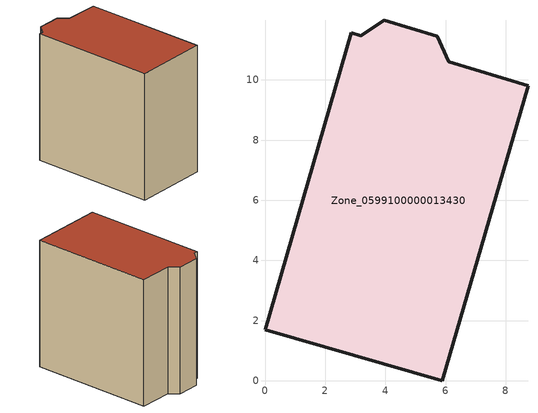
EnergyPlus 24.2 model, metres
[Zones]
Zone_0599100000013430
 floor ground (C_G): 3.96,11.98 5.73,11.45 6.11,10.6 8.74,9.8 5.89,0 0,1.69 2.86,11.56 3.18,11.47 z0
 wall outside (C_F): 3.18,11.47 2.86,11.56 0,1.69 5.89,0 8.74,9.8 6.11,10.6 5.73,11.45 3.96,11.98 3.18,11.47 z0:10.61
 roof outside (C_R): 5.73,11.45 3.96,11.98 3.18,11.47 2.86,11.56 0,1.69 5.89,0 8.74,9.8 6.11,10.6 z10.61
[BUILDING]
Pand.0599100000013430: North Axis=0; Terrain=City; Loads Convergence Tolerance Value=0.04; Temperature Convergence Tolerance Value=0.4; Solar Distribution=FullExterior; Maximum Number of Warmup Days=25; Minimum Number of Warmup Days=1
[Site:Location]
Rotterdam.The.Hague.AP_ZH_NLD Design_Conditions: Latitude=51.96; Longitude=4.45; Time Zone=1; Elevation=-4.5
[SITE:GROUNDTEMPERATURE:BUILDINGSURFACE]
18, 18, 18, 18, 18, 18, 18, 18, 18, 18, 18, 18
[MATERIAL] Thermal Absorptance=0.9; Solar Absorptance=0.7; Visible Absorptance=0.7
Name | Roughness | Thickness | Conductivity | Density | Specific Heat
G.TI.1946 | MediumSmooth | 0.15 | 1 | 540 | 1210
F.TI.1946 | Rough | 0.3 | 0.857143 | 1920 | 840
R.TI.1946 | MediumRough | 0.2 | 0.1 | 1500 | 1000
[CONSTRUCTION]
C_G: G.TI.1946
C_F: F.TI.1946
C_R: R.TI.1946
[ZONE]
Zone_0599100000013430: Type=1; Multiplier=1; Ceiling Height=Autocalculate; Volume=Autocalculate; Floor Area=autocalculate; Part of Total Floor Area=Yes
[ZONEINFILTRATION:DESIGNFLOWRATE]
Infil_Zone_0599100000013430: Zone or ZoneList or Space or SpaceList=Zone_0599100000013430; Schedule=AlwaysOn; Design Flow Rate Calculation Method=Flow/Area; Flow Rate per Floor Area=0.003; Constant Term Coefficient=1; Temperature Term Coefficient=0; Velocity Term Coefficient=0; Velocity Squared Term Coefficient=0
[HVACTEMPLATE:ZONE:IDEALLOADSAIRSYSTEM]
Zone_0599100000013430: Maximum Heating Supply Air Temperature=50; Minimum Cooling Supply Air Temperature=13; Maximum Heating Supply Air Humidity Ratio=0.0156; Minimum Cooling Supply Air Humidity Ratio=0.0077; Heating Limit=NoLimit; Cooling Limit=NoLimit; Dehumidification Control Type=ConstantSensibleHeatRatio; Cooling Sensible Heat Ratio=0.7; Dehumidification Setpoint=60; Humidification Control Type=None; Humidification Setpoint=30; Outdoor Air Method=None; Outdoor Air Flow Rate per Person=0.00944; Outdoor Air Flow Rate per Zone Floor Area=0; Outdoor Air Flow Rate per Zone=0; Demand Controlled Ventilation Type=None; Outdoor Air Economizer Type=NoEconomizer; Heat Recovery Type=None; Sensible Heat Recovery Effectiveness=0.7; Latent Heat Recovery Effectiveness=0.65
[ZONECONTROL:THERMOSTAT]
ThermostatControl_Zone_0599100000013430: Zone or ZoneList=Zone_0599100000013430; Control Type Schedule=DualSetpointControlType; Control 1=Thermostat_Zone_0599100000013430; Temperature Difference Between Cutout And Setpoint=0
[THERMOSTATSETPOINT:DUALSETPOINT]
Thermostat_Zone_0599100000013430: Heating Setpoint Temperature Schedule=HeatingSetpoint_Zone_0599100000013430; Cooling Setpoint Temperature Schedule=CoolingSetpoint_Zone_0599100000013430
[SCHEDULE:COMPACT]
HeatingSetpoint_Zone_0599100000013430: Through: 12/31, For: AllDays, Until: 24:00, 21
CoolingSetpoint_Zone_0599100000013430: Through: 12/31, For: AllDays, Until: 24:00, 24
DualSetpointControlType: Through: 12/31, For: AllDays, Until: 24:00, 4
AlwaysOn: Through: 12/31, For: AllDays, Until: 24:00, 1
